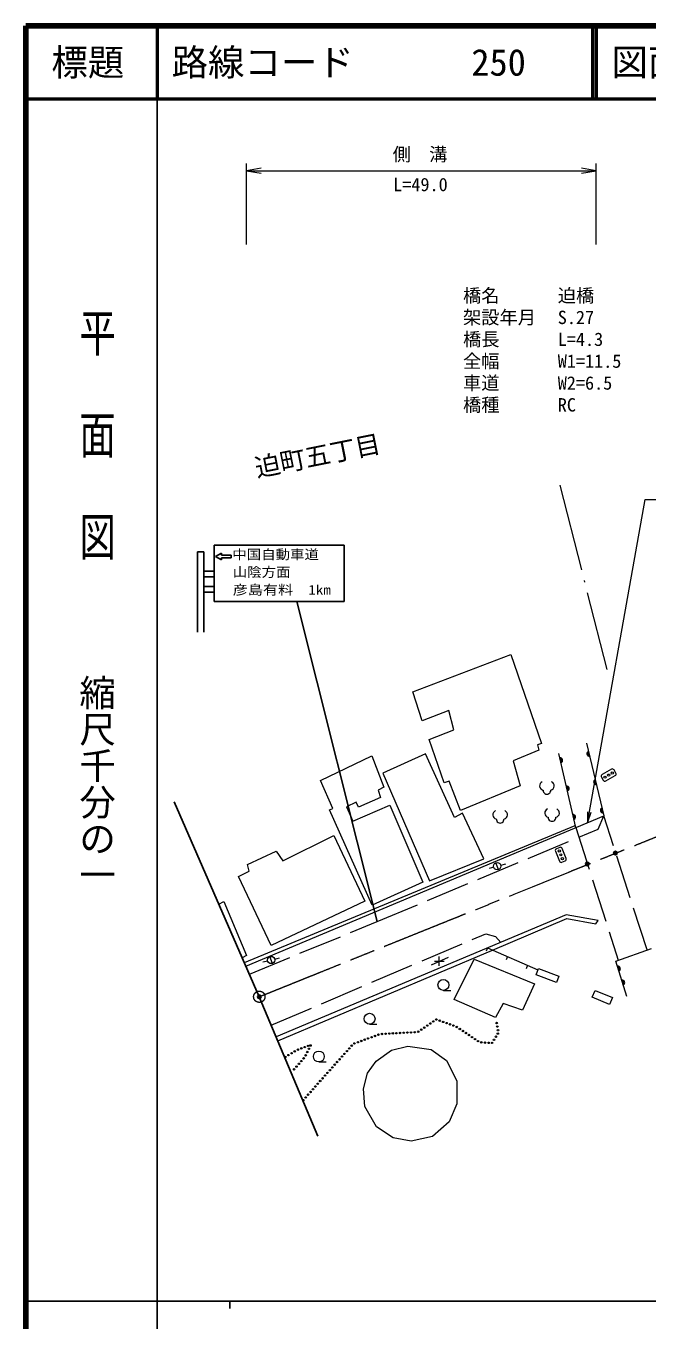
# Model space of a CAD drawing. Units: millimetres, scale not verified. Extents: x 40000 to 680000, y 20000 to 380000.
# Drawn here: x 40000 to 125265, y 202409 to 380000 of the extents above; entities that cross this region are included whole.
import ezdxf
from ezdxf.enums import TextEntityAlignment as Align

# ---------------------------------------------------------------- set-up
doc = ezdxf.new("R2010")
doc.units = ezdxf.units.MM
doc.header["$LTSCALE"] = 1000
doc.header["$PDMODE"] = 32
doc.header["$PDSIZE"] = 500
for name, pattern in [('CHAIN', [18.5, 12, -1.5, 3.5, -1.5]), ('DASHED', [7.5, 6, -1.5]), ('LONG_DASHED_DOTTED', [15.25, 12, -1.5, 0.25, -1.5])]:
    doc.linetypes.add(name, pattern=pattern)
for name, color, linetype, lineweight in [('M-BMK', 2, 'CHAIN', 13), ('M-BMK-OTRS', 5, 'Continuous', 25), ('M-STR-HTXT', 7, 'Continuous', 13), ('M-STR-STRC', 7, 'Continuous', 25), ('M-TTL', 2, 'Continuous', 140), ('M-TTL-BAND', 7, 'Continuous', 25), ('M-TTL-LINE', 7, 'Continuous', 50), ('M-WORK', 1, 'Continuous', 13)]:
    doc.layers.add(name, color=color, linetype=linetype, lineweight=lineweight)
for name, color, linetype in [('M-BMK-HTXT', 7, 'Continuous'), ('M-OTRS', 6, 'Continuous'), ('M-TTL-TXT', 7, 'Continuous')]:
    doc.layers.add(name, color=color, linetype=linetype)
doc.styles.add('@ＭＳ ゴシック', font='')
doc.styles.add('ＭＳ ゴシック', font='')
doc.styles.get('@ＭＳ ゴシック').set_extended_font_data('@MS Gothic')
doc.styles.get('ＭＳ ゴシック').set_extended_font_data('MS Gothic')

# ---------------------------------------------------------------- blocks, each defined once
blk = doc.blocks.new('plus')
at = {"color": 0, "linetype": 'Continuous', "lineweight": -2}
for p, q in [((-1.25, 0), (1.25, 0)), ((0, -1.25), (0, 1.25))]:
    blk.add_line(p, q, dxfattribs=at)
blk = doc.blocks.new('open_arrow')
at = {"color": 0, "linetype": 'Continuous', "lineweight": -2}
blk.add_lwpolyline([(7.5, 1.25), (0, 0), (7.5, -1.25)], dxfattribs=at)

msp = doc.modelspace()

# ---------------------------------------------------------------- linework, layer by layer
at = {"layer": 'M-BMK'}
msp.add_circle((72036, 246780), 775, dxfattribs=at)
msp.add_open_spline([(72036, 246780), (100056, 258065), (111922, 262844), (137486, 273140), (137486, 273140), (137486, 273140), (137486, 273140), (141935, 274207), (144413, 274863), (148875, 275872), (155876, 277455), (158197, 277841), (166897, 279463)], degree=3, knots=[0, 0, 0, 0, 1, 1, 1, 2, 2, 2, 3, 3, 3, 4, 4, 4, 4], dxfattribs=at)
at = {"layer": 'M-BMK-OTRS'}
for q in [(60355, 273540), (80056, 227628)]:
    msp.add_line((72036, 246780), q, dxfattribs=at)
at = {"layer": 'M-OTRS'}
for p in [(120905, 266493), (117055, 265006), (72036, 246780)]:
    msp.add_point(p, dxfattribs=at)
at = {"layer": 'M-STR-HTXT'}
for p, q in [((70268, 350000), (70268, 361125)), ((118252, 350000), (118252, 361125)), ((70268, 360125), (118252, 360125))]:
    msp.add_line(p, q, dxfattribs=at)
msp.add_lwpolyline([(117075, 270656), (125000, 315000), (165000, 315000)], dxfattribs=at)
at = {"layer": 'M-STR-STRC'}
for p, q in [((63554, 307850), (64410, 307850)), ((63554, 307850), (63554, 300615)), ((64410, 296807), (64410, 307850)), ((65839, 308732), (65826, 301009)), ((65839, 308732), (83667, 308732)), ((66035, 307198), (66834, 307651)), ((66834, 307651), (66834, 307385)), ((66834, 307385), (68167, 307385)), ((68167, 307385), (68167, 307012)), ((83667, 308732), (83667, 300996)), ((66834, 306745), (66035, 307198)), ((68167, 307012), (66834, 307012)), ((66834, 307012), (66834, 306745)), ((64410, 305185), (65839, 305185)), ((65839, 304423), (64410, 304423)), ((64403, 303054), (65832, 303054)), ((65832, 302292), (64403, 302292)), ((63554, 300615), (63554, 296807)), ((65826, 301009), (83667, 300996)), ((77207, 301001), (88195, 257090))]:
    msp.add_line(p, q, dxfattribs=at)
at = {"layer": 'M-TTL'}
for p, q in [((40000, 380000), (40000, 20000)), ((680000, 380000), (40000, 380000))]:
    msp.add_line(p, q, dxfattribs=at)
at = {"layer": 'M-TTL-BAND'}
for p, q in [((58000, 370000), (58000, 20000)), ((40000, 205000), (579000, 205000)), ((68000, 205000), (68000, 204000))]:
    msp.add_line(p, q, dxfattribs=at)
at = {"layer": 'M-TTL-LINE'}
for p, q in [((58000, 380000), (58000, 370000)), ((117750, 380000), (117750, 370000)), ((118250, 380000), (118250, 370000)), ((40000, 370000), (680000, 370000))]:
    msp.add_line(p, q, dxfattribs=at)
at = {"layer": 'M-WORK', "linetype": 'LONG_DASHED_DOTTED'}
msp.add_line((113302, 316988), (119714, 291697), dxfattribs=at)
at = {"layer": 'M-WORK'}
for p, q in [((93124, 288625), (106564, 293761)), ((106564, 293761), (110785, 281542)), ((94383, 284653), (93124, 288625)), ((98073, 286060), (94383, 284653)), ((98714, 283418), (98073, 286060)), ((95352, 282073), (98714, 283418)), ((97432, 276131), (95352, 282073)), ((110410, 280619), (106876, 279149)), ((110785, 281542), (110238, 281338)), ((110238, 281338), (110410, 280619)), ((116958, 281588), (119325, 271600)), ((80459, 276452), (87460, 279829)), ((87460, 279829), (89114, 275537)), ((94848, 280111), (89008, 277472)), ((98824, 271386), (94848, 280111)), ((106876, 279149), (107846, 275741)), ((115470, 269983), (113170, 280160)), ((89008, 277472), (95411, 262696)), ((120383, 278001), (119082, 277255)), ((119579, 276387), (120881, 277133)), ((120973, 277474), (120725, 277908)), ((82112, 272617), (80459, 276452)), ((89114, 275537), (88340, 275150)), ((98104, 276366), (97432, 276131)), ((99637, 272332), (98104, 276366)), ((107846, 275741), (99637, 272332)), ((118989, 276913), (119238, 276480)), ((88691, 274130), (85631, 272793)), ((88340, 275150), (88691, 274130)), ((81655, 272441), (82112, 272617)), ((87530, 259354), (81655, 272441)), ((85349, 273462), (84012, 272863)), ((84012, 272863), (84857, 270893)), ((84857, 270893), (89958, 273075)), ((85631, 272793), (85349, 273462)), ((89958, 273075), (94496, 262520)), ((99914, 271984), (98824, 271386)), ((102870, 265722), (99914, 271984)), ((69990, 251469), (115405, 270269)), ((70197, 250995), (119325, 271600)), ((75252, 265440), (82253, 268888)), ((82253, 268888), (86510, 259917)), ((70397, 264948), (74337, 266742)), ((74337, 266742), (75252, 265440)), ((112683, 266772), (113229, 265375)), ((113291, 267278), (112825, 267096)), ((114160, 265738), (113615, 267136)), ((70643, 264033), (70397, 264948)), ((95411, 262696), (102870, 265722)), ((104858, 264231), (104518, 265171)), ((105176, 264835), (105855, 265011)), ((113553, 265233), (114018, 265415)), ((69166, 263259), (70643, 264033)), ((73669, 253830), (69166, 263259)), ((104214, 264562), (103564, 264396)), ((94496, 262520), (87530, 259354)), ((66491, 259483), (67160, 259846)), ((67160, 259846), (70288, 252450)), ((86510, 259917), (73669, 253830)), ((114156, 258022), (74347, 241263)), ((104029, 253179), (114249, 257529)), ((118542, 257225), (114156, 258022)), ((114249, 257529), (118237, 256779)), ((118237, 256779), (118542, 257225)), ((70288, 252450), (69706, 252118)), ((73829, 251347), (73490, 252288)), ((74572, 240725), (104029, 253179)), ((95683, 251180), (98019, 252214)), ((103350, 253473), (103152, 253014)), ((103350, 253473), (110278, 250478)), ((106104, 252283), (105905, 251824)), ((120984, 251668), (125847, 253419)), ((73186, 251679), (72536, 251513)), ((74148, 251952), (74826, 252128)), ((98761, 246383), (101533, 251957)), ((101533, 251957), (109820, 248548)), ((108857, 251092), (108659, 250633)), ((122478, 246837), (120984, 251668)), ((97304, 247649), (98304, 247649)), ((109820, 248548), (108178, 244936)), ((104457, 243951), (98761, 246383)), ((105520, 245843), (104457, 243951)), ((108178, 244936), (105520, 245843)), ((87172, 243005), (88172, 243005)), ((80206, 237834), (81206, 237834))]:
    msp.add_line(p, q, dxfattribs=at)
at = {"layer": 'M-WORK', "linetype": 'DASHED'}
for p, q in [((115470, 269983), (121312, 251785)), ((125258, 253207), (119325, 271600))]:
    msp.add_line(p, q, dxfattribs=at)
for points in [[(70677, 249895), (88195, 257090), (118557, 269790), (119325, 271600)], [(73669, 242881), (103140, 255434), (104477, 255035), (105184, 254245)]]:
    msp.add_lwpolyline(points, dxfattribs=at)
at = {"layer": 'M-WORK'}
for points in [[(110346, 250659), (113145, 249612), (112820, 248744), (110021, 249792)], [(118117, 247657), (120494, 246656), (120104, 245732), (117728, 246733)]]:
    msp.add_lwpolyline(points, close=True, dxfattribs=at)
at = {"layer": 'M-WORK', "linetype": 'DASHED'}
msp.add_lwpolyline([(97740, 238032), (99164, 235220), (99164, 232089), (98109, 229626), (95787, 227621), (92867, 226952), (90404, 227409), (88117, 228922), (86534, 231702), (86358, 234129), (86886, 236275), (88082, 237929), (90193, 239442), (92445, 240004), (95611, 239547)], close=True, dxfattribs=at)
at = {"layer": 'M-WORK'}
for centre, radius in [((119482, 276908), 150), ((119981, 277194), 150), ((120480, 277480), 150), ((113213, 266791), 150), ((113422, 266255), 150), ((104694, 264703), 500), ((113631, 265719), 150), ((73665, 251820), 500), ((97304, 248399), 750), ((87172, 243755), 750), ((95913, 243390), 100), ((96328, 243659), 100), ((96800, 243493), 100), ((97272, 243328), 100), ((88383, 241575), 100), ((88867, 241672), 100), ((89367, 241699), 100), ((89866, 241726), 100), ((90365, 241754), 100), ((90864, 241781), 100), ((91364, 241808), 100), ((91863, 241835), 100), ((92362, 241862), 100), ((92862, 241889), 100), ((93361, 241917), 100), ((93847, 241984), 100), ((94260, 242265), 100), ((94673, 242546), 100), ((95087, 242828), 100), ((95500, 243109), 100), ((97744, 243162), 100), ((98216, 242997), 100), ((98688, 242831), 100), ((99143, 242634), 100), ((99559, 242356), 100), ((99975, 242079), 100), ((100391, 241802), 100), ((100807, 241524), 100), ((104609, 243174), 100), ((104705, 242684), 100), ((104775, 241724), 100), ((104800, 242193), 100), ((77800, 239695), 100), ((78269, 239868), 100), ((78738, 240042), 100), ((79065, 240089), 100), ((84387, 239690), 100), ((84720, 240063), 100), ((85095, 240374), 100), ((85565, 240545), 100), ((86034, 240717), 100), ((86504, 240889), 100), ((86974, 241060), 100), ((87443, 241232), 100), ((87913, 241403), 100), ((101223, 241247), 100), ((101639, 240970), 100), ((102056, 240692), 100), ((102507, 240519), 100), ((103006, 240488), 100), ((103505, 240457), 100), ((103994, 240443), 100), ((104255, 240870), 100), ((104515, 241297), 100), ((75604, 238516), 100), ((76033, 238773), 100), ((76463, 239029), 100), ((76892, 239286), 100), ((77331, 239521), 100), ((77798, 237953), 100), ((78126, 238330), 100), ((78394, 238747), 100), ((78618, 239195), 100), ((78842, 239642), 100), ((80206, 238584), 750), ((83054, 238199), 100), ((83387, 238571), 100), ((83721, 238944), 100), ((84054, 239317), 100), ((76814, 236821), 100), ((77142, 237198), 100), ((77470, 237575), 100), ((81388, 236334), 100), ((81722, 236707), 100), ((82055, 237080), 100), ((82388, 237453), 100), ((82721, 237826), 100), ((79729, 234465), 100), ((80059, 234840), 100), ((80390, 235215), 100), ((80722, 235589), 100), ((81055, 235962), 100), ((78077, 232588), 100), ((78407, 232964), 100), ((78738, 233339), 100), ((79068, 233714), 100), ((79399, 234089), 100)]:
    msp.add_circle(centre, radius, dxfattribs=at)
for centre, radius, start, end in [((113323, 279237), 354, 291.5344, 93.93958), ((113323, 279237), 283, 293.75844, 91.71554), ((113323, 279237), 212, 297.50477, 87.96922), ((113323, 279237), 142, 305.2165, 80.25749), ((113323, 279237), 100, 315.53416, 69.93982), ((117356, 280141), 354, 112.13124, 274.53642), ((117356, 280141), 283, 114.35528, 272.31238), ((117356, 280141), 212, 118.10161, 268.56606), ((117356, 280141), 142, 125.81334, 260.85433), ((117356, 280141), 100, 136.131, 250.53666), ((119206, 277038), 250, 119.8213, 209.8213), ((120508, 277784), 250, 29.8213, 119.8213), ((120756, 277350), 250, 299.8213, 29.8213), ((111106, 275724), 599, 113.44836, 257.2818), ((111909, 275724), 599, 282.7182, 66.55164), ((114204, 275335), 354, 291.5344, 93.93958), ((114204, 275335), 283, 293.75844, 91.71554), ((114204, 275335), 212, 297.50477, 87.96922), ((114204, 275335), 142, 305.2165, 80.25749), ((114204, 275335), 100, 315.53416, 69.93982), ((118279, 276249), 354, 112.13124, 274.53642), ((118279, 276249), 283, 114.35528, 272.31238), ((118279, 276249), 212, 118.10161, 268.56606), ((118279, 276249), 142, 125.81334, 260.85433), ((118279, 276249), 100, 136.131, 250.53666), ((119455, 276604), 250, 209.8213, 299.8213), ((111508, 275107), 534, 176.52859, 3.47141), ((104694, 271766), 599, 113.44836, 257.2818), ((105498, 271766), 599, 282.7182, 66.55164), ((111819, 272003), 599, 113.44836, 257.2818), ((112622, 272003), 599, 282.7182, 66.55164), ((115086, 271434), 354, 291.5344, 93.93958), ((115086, 271434), 283, 293.75844, 91.71554), ((119201, 272357), 354, 112.13124, 274.53642), ((119201, 272357), 283, 114.35528, 272.31238), ((119201, 272357), 212, 118.10161, 268.56606), ((119201, 272357), 142, 125.81334, 260.85433), ((119201, 272357), 100, 136.131, 250.53666), ((105096, 271149), 534, 176.52859, 3.47141), ((112220, 271387), 534, 176.52859, 3.47141), ((115086, 271434), 212, 297.50477, 87.96922), ((115086, 271434), 142, 305.2165, 80.25749), ((115086, 271434), 100, 315.53416, 69.93982), ((112916, 266863), 250, 111.32946, 201.32946), ((113382, 267045), 250, 21.32946, 111.32946), ((113462, 265466), 250, 201.32946, 291.32946), ((113927, 265647), 250, 291.32946, 21.32946), ((121245, 250642), 354, 295.98361, 98.38879), ((121245, 250642), 283, 298.20765, 96.16475), ((121245, 250642), 212, 301.95398, 92.41842), ((121245, 250642), 142, 309.66571, 84.7067), ((121245, 250642), 100, 319.98337, 74.38903), ((121836, 248732), 354, 295.98361, 98.38879), ((121836, 248732), 283, 298.20765, 96.16475), ((121836, 248732), 212, 301.95398, 92.41842), ((121836, 248732), 142, 309.66571, 84.7067), ((121836, 248732), 100, 319.98337, 74.38903)]:
    msp.add_arc(centre, radius, start, end, dxfattribs=at)

# ---------------------------------------------------------------- block references
at = {"layer": 'M-STR-HTXT', "xscale": 267, "yscale": 267}
msp.add_blockref('open_arrow', (70268, 360125), dxfattribs=at)
at = {"layer": 'M-STR-HTXT'}
for p, xscale, yscale, rotation in [((118252, 360125), 267, 267, 180), ((117075, 270656), 200, 200, 79.9)]:
    msp.add_blockref('open_arrow', p, dxfattribs=dict(at, xscale=xscale, yscale=yscale, rotation=rotation))
at = {"layer": 'M-WORK', "xscale": 520, "yscale": 520}
msp.add_blockref('plus', (96746, 251650), dxfattribs=at)

# ---------------------------------------------------------------- texts
at = {"layer": 'M-BMK-HTXT', "style": 'ＭＳ ゴシック'}
msp.add_text('迫町五丁目', height=2566, rotation=11.31, dxfattribs=at).set_placement((71857, 317305), align=Align.BOTTOM_LEFT)
at = {"layer": 'M-STR-HTXT', "style": 'ＭＳ ゴシック'}
msp.add_text('側\u3000溝', height=1833, dxfattribs=at).set_placement((90348, 360913), align=Align.BOTTOM_LEFT)
msp.add_text('L=49.0', height=1833, dxfattribs=at).set_placement((94155, 356768), align=Align.BOTTOM_CENTER)
for s, p in [('橋名', (100000, 343000)), ('迫橋', (113000, 343000)), ('架設年月', (100000, 340000)), ('S.27', (113000, 340000)), ('橋長', (100000, 337000)), ('L=4.3', (113000, 337000)), ('全幅', (100000, 334000)), ('W1=11.5', (113000, 334000)), ('車道', (100000, 331000)), ('W2=6.5', (113000, 331000)), ('橋種', (100000, 328000)), ('RC', (113000, 328000))]:
    msp.add_text(s, height=1833, dxfattribs=at).set_placement(p, align=Align.MIDDLE_LEFT)
at = {"layer": 'M-STR-STRC', "style": 'ＭＳ ゴシック'}
for s, width, p in [('中国自動車道', 1.1, (68338, 306424)), ('山陰方面', 1.1, (68401, 304000)), ('彦島有料\u30001km', 1.15, (68402, 301562))]:
    msp.add_text(s, height=1320, dxfattribs=dict(at, width=width)).set_placement(p, align=Align.BOTTOM_LEFT)
at = {"layer": 'M-TTL-BAND', "style": '@ＭＳ ゴシック', "width": 1.4}
msp.add_text('平  面  図', height=3666, rotation=270, dxfattribs=at).set_placement((49777, 306475), align=Align.MIDDLE_RIGHT)
at = {"layer": 'M-TTL-BAND', "style": '@ＭＳ ゴシック'}
msp.add_text('縮尺千分の一', height=3666, rotation=270, dxfattribs=at).set_placement((49777, 261030), align=Align.MIDDLE_RIGHT)
at = {"layer": 'M-TTL-TXT', "style": 'ＭＳ ゴシック'}
msp.add_text('標題', height=3666, dxfattribs=at).set_placement((48500, 375000), align=Align.MIDDLE_CENTER)
for s, p in [('路線コード', (60000, 375000)), ('250', (101142, 375000)), ('図面コード', (120380, 375000))]:
    msp.add_text(s, height=3666, dxfattribs=at).set_placement(p, align=Align.MIDDLE_LEFT)

doc.saveas('drawing.dxf')
